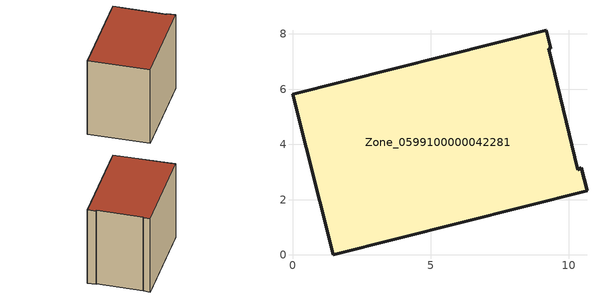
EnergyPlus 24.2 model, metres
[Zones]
Zone_0599100000042281
 floor ground (C_G): 10.33,3.09 10.45,3.15 10.66,2.32 1.47,0 0,5.82 9.19,8.14 9.35,7.49 9.28,7.47 z0
 wall outside (C_F): 1.47,0 10.66,2.32 10.45,3.15 10.33,3.09 9.28,7.47 9.35,7.49 9.19,8.14 0,5.82 1.47,0 z0:8.15
 roof outside (C_R): 10.45,3.15 10.33,3.09 9.28,7.47 9.35,7.49 9.19,8.14 0,5.82 1.47,0 10.66,2.32 z8.15
[BUILDING]
Pand.0599100000042281: North Axis=0; Terrain=City; Loads Convergence Tolerance Value=0.04; Temperature Convergence Tolerance Value=0.4; Solar Distribution=FullExterior; Maximum Number of Warmup Days=25; Minimum Number of Warmup Days=1
[Site:Location]
Rotterdam.The.Hague.AP_ZH_NLD Design_Conditions: Latitude=51.96; Longitude=4.45; Time Zone=1; Elevation=-4.5
[SITE:GROUNDTEMPERATURE:BUILDINGSURFACE]
18, 18, 18, 18, 18, 18, 18, 18, 18, 18, 18, 18
[MATERIAL] Thermal Absorptance=0.9; Solar Absorptance=0.7; Visible Absorptance=0.7
Name | Roughness | Thickness | Conductivity | Density | Specific Heat
G.TI.1965-1974 | MediumSmooth | 0.15 | 0.882353 | 540 | 1210
F.TI.1965-1974 | Rough | 0.3 | 0.697674 | 1920 | 840
R.TI.1965-1974 | MediumRough | 0.2 | 0.232558 | 1500 | 1000
[CONSTRUCTION]
C_G: G.TI.1965-1974
C_F: F.TI.1965-1974
C_R: R.TI.1965-1974
[ZONE]
Zone_0599100000042281: Type=1; Multiplier=1; Ceiling Height=Autocalculate; Volume=Autocalculate; Floor Area=autocalculate; Part of Total Floor Area=Yes
[ZONEINFILTRATION:DESIGNFLOWRATE]
Infil_Zone_0599100000042281: Zone or ZoneList or Space or SpaceList=Zone_0599100000042281; Schedule=AlwaysOn; Design Flow Rate Calculation Method=Flow/Area; Flow Rate per Floor Area=0.003; Constant Term Coefficient=1; Temperature Term Coefficient=0; Velocity Term Coefficient=0; Velocity Squared Term Coefficient=0
[HVACTEMPLATE:ZONE:IDEALLOADSAIRSYSTEM]
Zone_0599100000042281: Maximum Heating Supply Air Temperature=50; Minimum Cooling Supply Air Temperature=13; Maximum Heating Supply Air Humidity Ratio=0.0156; Minimum Cooling Supply Air Humidity Ratio=0.0077; Heating Limit=NoLimit; Cooling Limit=NoLimit; Dehumidification Control Type=ConstantSensibleHeatRatio; Cooling Sensible Heat Ratio=0.7; Dehumidification Setpoint=60; Humidification Control Type=None; Humidification Setpoint=30; Outdoor Air Method=None; Outdoor Air Flow Rate per Person=0.00944; Outdoor Air Flow Rate per Zone Floor Area=0; Outdoor Air Flow Rate per Zone=0; Demand Controlled Ventilation Type=None; Outdoor Air Economizer Type=NoEconomizer; Heat Recovery Type=None; Sensible Heat Recovery Effectiveness=0.7; Latent Heat Recovery Effectiveness=0.65
[ZONECONTROL:THERMOSTAT]
ThermostatControl_Zone_0599100000042281: Zone or ZoneList=Zone_0599100000042281; Control Type Schedule=DualSetpointControlType; Control 1=Thermostat_Zone_0599100000042281; Temperature Difference Between Cutout And Setpoint=0
[THERMOSTATSETPOINT:DUALSETPOINT]
Thermostat_Zone_0599100000042281: Heating Setpoint Temperature Schedule=HeatingSetpoint_Zone_0599100000042281; Cooling Setpoint Temperature Schedule=CoolingSetpoint_Zone_0599100000042281
[SCHEDULE:COMPACT]
HeatingSetpoint_Zone_0599100000042281: Through: 12/31, For: AllDays, Until: 24:00, 21
CoolingSetpoint_Zone_0599100000042281: Through: 12/31, For: AllDays, Until: 24:00, 24
DualSetpointControlType: Through: 12/31, For: AllDays, Until: 24:00, 4
AlwaysOn: Through: 12/31, For: AllDays, Until: 24:00, 1
